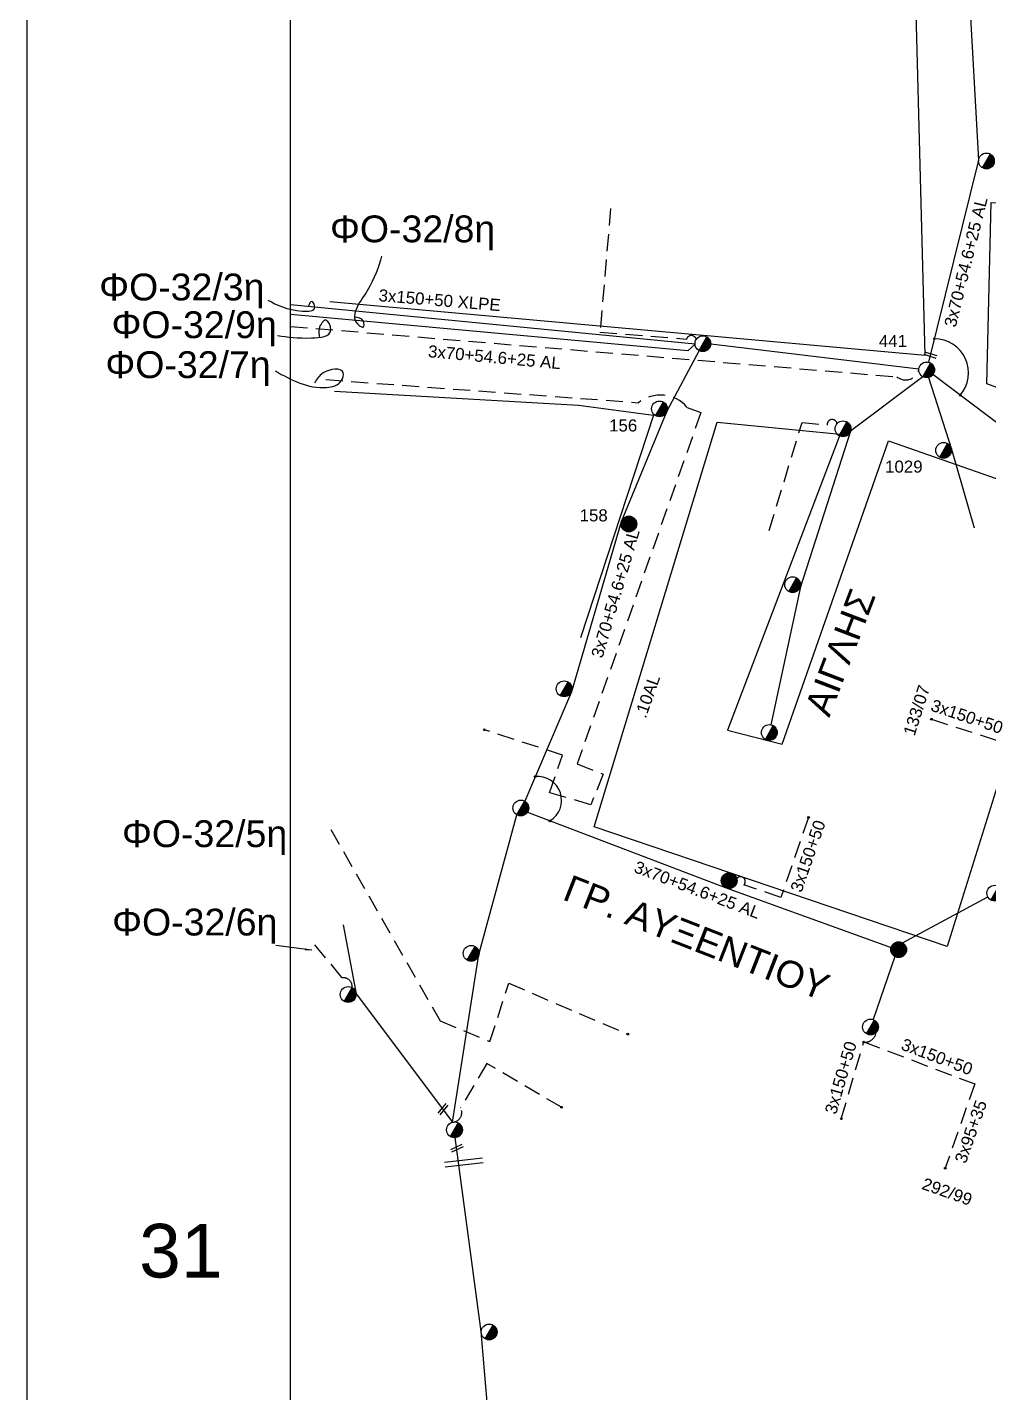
# Model space of a CAD drawing. Header units: millimetres. Extents: x 1020 to 3238, y 796 to 1818.
# Drawn here: x 1019.9 to 1163.3, y 1393.2 to 1596.9 of the extents above; entities that cross this region are included whole.
import ezdxf
from ezdxf.enums import TextEntityAlignment as Align

# ---------------------------------------------------------------- set-up
doc = ezdxf.new("R2010")
doc.units = ezdxf.units.MM
doc.linetypes.add('DASHED', pattern=[19.05, 12.7, -6.35])
for name, color, linetype, lineweight in [('.10AL', 7, 'Continuous', 30), ('3x150+50', 7, 'Continuous', 30), ('3x150+50 XLPE', 7, 'SYN_LINE', 30), ('3x70+54.6+25 AL', 7, 'SYN_LINE', 30), ('3x95+35', 7, 'Continuous', 30), ('Υπόβαθρο ΔΕΗ', 7, 'Continuous', 30)]:
    doc.layers.add(name, color=color, linetype=linetype, lineweight=lineweight)
for name, color, linetype in [('text οδών', 7, 'Continuous'), ('text_kalodion', 7, 'Continuous'), ('ΑΓΝΩΣΤΟ ΕΝΑΕΡΙΟ ΚΑΛΩΔΙΟ', 7, 'Continuous'), ('ΑΓΝΩΣΤΟ ΥΠΟΓΕΙΟ ΚΑΛΩΔΙΟ', 7, 'DASHED'), ('Επιγραφές - Σχήματα', 7, 'Continuous'), ('Μηχανική τομή', 7, 'Continuous'), ('Στύλος Ξύλινος', 7, 'Continuous'), ('Στύλος Ξύλινος @ 1', 7, 'Continuous'), ('Στύλος ΦΜ', 7, 'Continuous'), ('Στύλος ΦΜ @ 1', 7, 'Continuous'), ('Συνδέσεις', 7, 'Continuous'), ('Τομή', 7, 'Continuous')]:
    doc.layers.add(name, color=color, linetype=linetype)
doc.styles.add('arial', font='arial.ttf')
doc.styles.get("Standard").update_dxf_attribs({"font": 'arial.ttf'})
doc.linetypes.add('SYN_LINE', pattern='A,0.5,-0.0001,["/\\/\\/\\/",Standard,S=0.1,R=0,X=0,Y=-0.05],-0.25', length=0.7501)
doc.dimstyles.new('ISO-25', dxfattribs={"dimtxt": 2.5, "dimasz": 2.5, "dimexe": 1.25, "dimexo": 0.625, "dimtad": 1, "dimtxsty": 'Standard', "dimcen": 2.5, "dimadec": 0, "dimazin": 0, "dimtfac": 1, "dimtmove": 0, "dimatfit": 3, "dimfxl": 1, "dimarcsym": 0})

# ---------------------------------------------------------------- blocks, each defined once
blk = doc.blocks.new('ΥΠΑΡΧΩΝ ΤΣΙΜΕΝΤΕΝΙΟΣ ΣΤΥΛΟΣ')
at = {"layer": 'Στύλος ΦΜ'}
blk.add_hatch(color=7, dxfattribs=at).paths.add_polyline_path([(-1.29, -2.28, 0.574793), (2.62, 0, 0.268822), (1.3, 2.27)])
at = {"layer": 'Στύλος ΦΜ', "color": 7}
blk.add_line((-1.29, -2.28), (1.3, 2.27), dxfattribs=at)
blk.add_circle((0, 0), 2.62, dxfattribs=at)
at = {"layer": 'Στύλος ΦΜ', "flags": 4}
for tag, p in [('ΑΡΙΘΜΟΣ', (-4.68, 8.05)), ('ΤΥΠΟΣ', (-4.91, 3.03))]:
    blk.add_attdef(tag, p, '', height=4, dxfattribs=at)
blk = doc.blocks.new('ΥΠΑΡΧΩΝ ΞΥΛΙΝΟΣ ΣΤΥΛΟΣ')
at = {"layer": 'Στύλος Ξύλινος'}
h = blk.add_hatch(color=7, dxfattribs=at)
h.paths.add_polyline_path([(-2.62, 0, 0.270008), (-1.29, -2.28), (1.3, 2.27, 0.576266)])
h.paths.add_polyline_path([(-1.29, -2.28, 0.574793), (2.62, 0, 0.268822), (1.3, 2.27)])
at = {"layer": 'Στύλος Ξύλινος', "color": 7}
blk.add_line((-1.29, -2.28), (1.3, 2.27), dxfattribs=at)
blk.add_circle((0, 0), 2.62, dxfattribs=at)
at = {"layer": 'Στύλος Ξύλινος', "flags": 4}
for tag, p in [('ΑΡΙΘΜΟΣ', (-4.91, 8.6)), ('ΤΥΠΟΣ', (-4.85, 3.39))]:
    blk.add_attdef(tag, p, '', height=4, dxfattribs=at)
blk = doc.blocks.new('ΜΗΧΑΝΙΚΗ ΤΟΜΗ')
at = {"layer": 'Μηχανική τομή', "ltscale": 40}
for p, q in [((-1.89, 0.78), (5.68, 0.78)), ((-1.89, -0.78), (5.68, -0.78))]:
    blk.add_line(p, q, dxfattribs=at)
blk = doc.blocks.new('_ΣΥΝΔΕΣΗ')
at = {"layer": 'Συνδέσεις', "linetype": 'SYN_LINE', "ltscale": 40}
blk.add_hatch(color=256, dxfattribs=at).paths.add_polyline_path([(0.5, -0.01, 1), (-0.5, -0.01, 1)])
at = {"layer": 'Συνδέσεις'}
blk.add_circle((0, -0.01), 0.5, dxfattribs=at)
blk = doc.blocks.new('ΤΟΜΗ')
at = {"layer": 'Τομή', "ltscale": 40}
for p, q in [((-5.68, 0), (17.06, 0)), ((-5.68, -2.77), (17.06, -2.77))]:
    blk.add_line(p, q, dxfattribs=at)

msp = doc.modelspace()

# ---------------------------------------------------------------- linework, layer by layer
at = {"layer": '.10AL', "color": 27, "linetype": 'DASHED', "lineweight": -3, "ltscale": 0.2}
msp.add_lwpolyline([(1064.43, 1544.33), (1111.07, 1540.89, -0.398), (1118.35, 1540.19), (1120.38, 1539.41), (1101.92, 1487.01), (1105.79, 1485.45), (1103.96, 1480.91), (1097.82, 1482.7), (1099.76, 1488.31), (1088.08, 1492.08)], format="xyb", dxfattribs=at)
at = {"lineweight": -3}
msp.add_lwpolyline([(1059.16, 1801.46), (3011.12, 1801.46), (3011.12, 806.84), (1059.16, 806.84)], close=True, dxfattribs=at)
for points in [[(1072.76, 1562.74), (1070.6, 1557.59), (1069.42, 1552.41), (1070.02, 1552.17), (1070.03, 1553.03), (1068.7, 1553.63)], [(1055.81, 1556.18), (1060.94, 1554.55), (1062.78, 1555.14), (1062.34, 1555.99), (1061.82, 1555.23)], [(1057.25, 1550.91), (1062.32, 1550.54), (1065.18, 1551.78), (1064.45, 1553.19), (1063.45, 1551.93), (1063.52, 1550.62)], [(1056.88, 1545.62), (1064.56, 1543.16), (1066.75, 1544.16), (1067.03, 1545.39), (1064.04, 1545.32), (1062.77, 1543.83)]]:
    msp.add_spline(points, degree=3, dxfattribs=at)
at = {"layer": '3x150+50', "color": 173, "linetype": 'DASHED', "lineweight": -3, "ltscale": 0.2}
for points in [[(1154.76, 1493.65), (1167.78, 1489.47), (1165.14, 1481.27, -1.185316), (1165.7, 1479.57, 18.841694)], [(1136.42, 1479), (1132.3, 1467.07), (1126.8, 1468.93, 1.022798), (1125.72, 1469.91, -3.397434)], [(1141.32, 1434.04), (1144.66, 1445.5, 0.428486), (1146.47, 1446.87, -18.177237)]]:
    msp.add_lwpolyline(points, format="xyb", dxfattribs=at)
msp.add_lwpolyline([(1144.66, 1445.5), (1161.22, 1439.26)], dxfattribs=at)
at = {"layer": '3x150+50 XLPE', "color": 1, "linetype": 'DASHED', "lineweight": -3, "ltscale": 0.2}
msp.add_lwpolyline([(1059.16, 1552.28), (1149.62, 1544.75, 0.545447), (1152.87, 1545.78, 10.014902)], format="xyb", dxfattribs=at)
at = {"layer": '3x70+54.6+25 AL', "color": 1, "linetype": 'SYN_LINE', "lineweight": -3, "ltscale": 20}
for points in [[(1159.65, 1624.03), (1160.37, 1602.03), (1161.79, 1577.09), (1154.33, 1546.92)], [(1182.32, 1524.44), (1154.99, 1545.07)]]:
    msp.add_lwpolyline(points, dxfattribs=at)
at = {"layer": '3x70+54.6+25 AL', "color": 2, "linetype": 'SYN_LINE', "lineweight": -3, "ltscale": 20}
for points in [[(1119.51, 1549.61), (1059.16, 1555.49)], [(1121.86, 1549.68), (1152.88, 1545.92)], [(1153.47, 1544.75), (1142.7, 1536.64), (1135.21, 1513.4), (1130.83, 1492.83)]]:
    msp.add_lwpolyline(points, dxfattribs=at)
at = {"layer": '3x70+54.6+25 AL', "color": 173, "linetype": 'SYN_LINE', "lineweight": -3, "ltscale": 20}
for points in [[(1119.51, 1549.61), (1118.42, 1548.61), (1059.16, 1554.03)], [(1120.1, 1548.67), (1115.32, 1539.6), (1108.49, 1523.09), (1101.07, 1497.76), (1094.11, 1481.44)], [(1094.5, 1479.77), (1124.02, 1468.55), (1148.74, 1459.61)]]:
    msp.add_lwpolyline(points, dxfattribs=at)
at = {"layer": '3x70+54.6+25 AL', "color": 2, "linetype": 'SYN_LINE', "lineweight": -3, "ltscale": 10}
msp.add_lwpolyline([(1154.34, 1544.64), (1157.75, 1533.95), (1161.13, 1522.21)], dxfattribs=at)
at = {"layer": '3x70+54.6+25 AL', "color": 173, "linetype": 'SYN_LINE', "lineweight": -3, "ltscale": 15}
msp.add_lwpolyline([(1150.46, 1460.3), (1163.17, 1467.15)], dxfattribs=at)
at = {"layer": '3x70+54.6+25 AL', "color": 173, "linetype": 'SYN_LINE', "lineweight": -3, "ltscale": 12}
msp.add_lwpolyline([(1149.29, 1458.25), (1146.05, 1448.84)], dxfattribs=at)
at = {"layer": '3x70+54.6+25 AL', "color": 62, "linetype": 'SYN_LINE', "lineweight": -3, "ltscale": 20}
msp.add_lwpolyline([(1089.17, 1384.11), (1087.62, 1402.3), (1083.75, 1431.23)], dxfattribs=at)
at = {"layer": '3x95+35', "color": 173, "linetype": 'DASHED', "lineweight": -3, "ltscale": 0.2}
msp.add_lwpolyline([(1161.22, 1439.26), (1156.82, 1426.67)], dxfattribs=at)
at = {"layer": 'ΑΓΝΩΣΤΟ ΕΝΑΕΡΙΟ ΚΑΛΩΔΙΟ', "color": 133, "lineweight": -3, "ltscale": 0.2}
msp.add_lwpolyline([(1067.01, 1462.97), (1068.96, 1452.68), (1083.33, 1433.54), (1087.27, 1458.57), (1092.94, 1479.4)], dxfattribs=at)
at = {"layer": 'ΑΓΝΩΣΤΟ ΥΠΟΓΕΙΟ ΚΑΛΩΔΙΟ', "color": 2, "lineweight": -3, "ltscale": 0.2}
for points in [[(1106.9, 1569.84), (1105.33, 1551.41), (1118.24, 1550.37, -0.781869), (1119.69, 1550.32, -4.504404)], [(1130.57, 1521.81), (1135.46, 1537.94), (1139.23, 1537.52, -1.026187), (1140.68, 1537.75, -7.258038)]]:
    msp.add_lwpolyline(points, format="xyb", dxfattribs=at)
at = {"layer": 'ΑΓΝΩΣΤΟ ΥΠΟΓΕΙΟ ΚΑΛΩΔΙΟ', "color": 6, "lineweight": -3, "ltscale": 0.2}
msp.add_lwpolyline([(1065.18, 1477.21), (1081.48, 1448.67), (1088.9, 1445.55), (1091.73, 1454.26), (1109.49, 1446.67)], dxfattribs=at)
at = {"layer": 'ΑΓΝΩΣΤΟ ΥΠΟΓΕΙΟ ΚΑΛΩΔΙΟ', "color": 133, "lineweight": -3, "ltscale": 0.2}
msp.add_lwpolyline([(1062.73, 1460.02), (1066.85, 1455.08, -0.485998), (1068.37, 1453.61, 6.306433)], format="xyb", dxfattribs=at)
at = {"layer": 'ΑΓΝΩΣΤΟ ΥΠΟΓΕΙΟ ΚΑΛΩΔΙΟ', "color": 151, "lineweight": -3, "ltscale": 0.2}
msp.add_lwpolyline([(1099.6, 1435.76), (1088.43, 1442.3), (1084.53, 1435.67, -0.571271), (1083.33, 1433.54, 4.940901)], format="xyb", dxfattribs=at)
at = {"layer": 'Επιγραφές - Σχήματα', "lineweight": -3}
msp.add_lwpolyline([(1019.92, 1815.41), (3237.54, 1815.41), (3238.24, 796.27), (1019.92, 796.27)], close=True, dxfattribs=at)
at = {"layer": 'Υπόβαθρο ΔΕΗ', "color": 7, "lineweight": -3}
for points in [[(1065.06, 1555.98), (1153.82, 1547.98), (1151.78, 1625.64), (1062.93, 1642.24)], [(1065.74, 1542.62), (1102.14, 1540.5), (1113.33, 1539.01), (1102.43, 1505.78)]]:
    msp.add_lwpolyline(points, dxfattribs=at)
for points in [[(1181.58, 1536.89), (1163.03, 1543.68), (1163.68, 1570.75), (1189.99, 1568.98)], [(1157.12, 1459.75), (1104.44, 1477.58), (1122.78, 1537.97), (1141.14, 1536.21), (1124.36, 1492.02), (1132.52, 1489.93), (1148.38, 1535.19), (1177.49, 1525.02)]]:
    msp.add_lwpolyline(points, close=True, dxfattribs=at)
at = {"layer": 'Υπόβαθρο ΔΕΗ', "lineweight": -3}
for centre, radius, start, end in [((1155.19, 1545.32), 5.11, 319.3358, 89.9491), ((1096.05, 1481.56), 3.55, 300.3664, 96.2447)]:
    msp.add_arc(centre, radius, start, end, dxfattribs=at)

# ---------------------------------------------------------------- block references
at = {"layer": 'Μηχανική τομή', "lineweight": -3, "xscale": 0.2499999999999677, "yscale": 0.2499999999999677, "zscale": 0.2499999999999677}
for p, rotation in [((1155.09, 1547.83), 162.5980432218157), ((1082.19, 1435.84), 230.2654119721319), ((1084.39, 1429.85), 204.7230027915149)]:
    msp.add_blockref('ΜΗΧΑΝΙΚΗ ΤΟΜΗ', p, dxfattribs=dict(at, rotation=rotation))
at = {"layer": 'Στύλος Ξύλινος @ 1', "lineweight": -3, "ltscale": 40}
ref = msp.add_blockref('ΥΠΑΡΧΩΝ ΞΥΛΙΝΟΣ ΣΤΥΛΟΣ', (1109.63, 1522.78), dxfattribs=dict(at, xscale=0.4499999999998181, yscale=0.4499999999998181, zscale=0.4499999999998181))
ref.add_attrib('ΤΥΠΟΣ', '158', (1102.29, 1523.18), dxfattribs={"layer": 'Στύλος Ξύλινος', "height": 1.8, "flags": 4})
at = {"layer": 'Στύλος Ξύλινος @ 1', "lineweight": -3, "ltscale": 40, "xscale": 0.4499999999998181, "yscale": 0.4499999999998181, "zscale": 0.4499999999998181}
for p in [(1124.6, 1469.57), (1149.87, 1459.28)]:
    msp.add_blockref('ΥΠΑΡΧΩΝ ΞΥΛΙΝΟΣ ΣΤΥΛΟΣ', p, dxfattribs=at)
at = {"layer": 'Στύλος ΦΜ @ 1', "lineweight": -3, "ltscale": 40}
ref = msp.add_blockref('ΥΠΑΡΧΩΝ ΤΣΙΜΕΝΤΕΝΙΟΣ ΣΤΥΛΟΣ', (1162.96, 1576.96), dxfattribs=dict(at, xscale=0.4499999999998181, yscale=0.4499999999998181, zscale=0.4499999999998181))
ref.add_attrib('ΤΥΠΟΣ', '480', (1164.93, 1579.55), dxfattribs={"layer": 'Στύλος ΦΜ', "height": 1.8, "flags": 4})
for p, xscale, yscale, zscale in [((1120.68, 1549.7), 0.4499999999996954, 0.4499999999996954, 0.4499999999996954), ((1141.58, 1536.99), 0.4499999999996954, 0.4499999999996954, 0.4499999999996954), ((1134.07, 1513.73), 0.4499999999996954, 0.4499999999996954, 0.4499999999996954), ((1099.98, 1498.19), 0.4499999999996954, 0.4499999999996954, 0.4499999999996954), ((1130.58, 1491.68), 0.4499999999996954, 0.4499999999996954, 0.4499999999996954), ((1093.52, 1480.42), 0.4499999999996954, 0.4499999999996954, 0.4499999999996954), ((1164.21, 1467.71), 0.4499999999996954, 0.4499999999996954, 0.4499999999996954), ((1086.11, 1458.72), 0.4499999999996954, 0.4499999999996954, 0.4499999999996954), ((1067.78, 1452.59), 0.4499999999996954, 0.4499999999996954, 0.4499999999996954), ((1145.67, 1447.73), 0.4499999999996954, 0.4499999999996954, 0.4499999999996954), ((1083.62, 1432.4), 0.4499999999996954, 0.4499999999996954, 0.4499999999996954), ((1088.8, 1402.24), 0.4499999999998434, 0.4499999999998434, 0.4499999999998434)]:
    msp.add_blockref('ΥΠΑΡΧΩΝ ΤΣΙΜΕΝΤΕΝΙΟΣ ΣΤΥΛΟΣ', p, dxfattribs=dict(at, xscale=xscale, yscale=yscale, zscale=zscale))
ref = msp.add_blockref('ΥΠΑΡΧΩΝ ΤΣΙΜΕΝΤΕΝΙΟΣ ΣΤΥΛΟΣ', (1154.05, 1545.78), dxfattribs=dict(at, xscale=0.4499999999998181, yscale=0.4499999999998181, zscale=0.4499999999998181))
ref.add_attrib('ΤΥΠΟΣ', '441', (1146.92, 1549.18), dxfattribs={"layer": 'Στύλος ΦΜ', "height": 1.8, "flags": 4})
ref = msp.add_blockref('ΥΠΑΡΧΩΝ ΤΣΙΜΕΝΤΕΝΙΟΣ ΣΤΥΛΟΣ', (1114.2, 1539.96), dxfattribs=dict(at, xscale=0.4499999999996954, yscale=0.4499999999996954, zscale=0.4499999999996954))
ref.add_attrib('ΤΥΠΟΣ', '156', (1106.69, 1536.59), dxfattribs={"layer": 'Στύλος ΦΜ', "height": 1.8, "flags": 4})
ref = msp.add_blockref('ΥΠΑΡΧΩΝ ΤΣΙΜΕΝΤΕΝΙΟΣ ΣΤΥΛΟΣ', (1156.59, 1533.78), dxfattribs=dict(at, xscale=0.4499999999998641, yscale=0.4499999999998641, zscale=0.4499999999998641))
ref.add_attrib('ΤΥΠΟΣ', '1029', (1147.85, 1530.45), dxfattribs={"layer": 'Στύλος ΦΜ', "height": 1.8, "flags": 4})
at = {"layer": 'Συνδέσεις', "lineweight": -3, "xscale": 0.25, "yscale": 0.25, "zscale": 0.25}
for p in [(1155.2, 1550.43), (1159.07, 1541.99), (1154.76, 1493.66), (1088.08, 1492.09), (1095.66, 1485.09), (1136.43, 1479), (1097.84, 1478.5), (1109.49, 1446.68), (1144.66, 1445.5), (1099.6, 1435.77), (1141.32, 1434.05), (1156.82, 1426.67)]:
    msp.add_blockref('_ΣΥΝΔΕΣΗ', p, dxfattribs=at)
at = {"layer": 'Τομή', "lineweight": -3, "xscale": 0.2499999999999996, "yscale": 0.2499999999999996, "zscale": 0.2499999999999996, "rotation": 6.689225733299883}
msp.add_blockref('ΤΟΜΗ', (1083.57, 1427.72), dxfattribs=at)

# ---------------------------------------------------------------- texts
at = {"layer": 'text οδών', "lineweight": -3, "ltscale": 40, "char_height": 2, "width": 99.171, "attachment_point": 1}
for s, insert, rotation in [('{\\H2x;ΑΙΓΛΗΣ}', (1135.78, 1495.24), 69.1054), ('{\\H2x;ΓΡ. ΑΥΞΕΝΤΙΟΥ}', (1101.01, 1470.54), 338.6429)]:
    msp.add_mtext(s, dxfattribs=dict(at, insert=insert, rotation=rotation))
at = {"layer": 'text_kalodion', "linetype": 'Continuous', "lineweight": -3, "ltscale": 0.2}
for s, rotation, p in [('3x70+54.6+25 AL', 76.1042, (1159.89, 1561.88)), ('3x150+50 XLPE', 355.2422, (1081.42, 1556.19)), ('3x70+54.6+25 AL', 354.7793, (1089.59, 1547.68)), ('3x70+54.6+25 AL', 73.6794, (1107.62, 1512.44)), ('.10AL', 70.5925, (1112.39, 1497.08)), ('3x150+50', 341.4698, (1160.07, 1494.06)), ('3x150+50', 70.931, (1136.34, 1473.24)), ('3x70+54.6+25 AL', 339.1889, (1119.85, 1468.21)), ('3x150+50', 73.7576, (1141.23, 1440.18)), ('3x150+50', 339.3425, (1155.6, 1443.3)), ('3x95+35', 70.7269, (1160.63, 1432.13))]:
    msp.add_text(s, height=1.8, rotation=rotation, dxfattribs=at).set_placement(p, align=Align.MIDDLE_CENTER)
at = {"layer": 'Επιγραφές - Σχήματα', "lineweight": -3, "char_height": 4, "width": 14.2262, "attachment_point": 1}
for s, insert in [('ΦO-32/8η', (1065.06, 1568.82)), ('ΦO-32/3η', (1030.64, 1560.15)), ('ΦO-32/9η', (1032.48, 1554.52)), ('ΦO-32/7η', (1031.56, 1548.56)), ('ΦO-32/5η', (1034.04, 1478.58)), ('ΦO-32/6η', (1032.57, 1465.39))]:
    msp.add_mtext(s, dxfattribs=dict(at, insert=insert))
at = {"layer": 'Επιγραφές - Σχήματα', "lineweight": -3, "insert": (1036.6, 1418.36), "char_height": 8, "width": 15.5504, "attachment_point": 1, "style": 'arial'}
msp.add_mtext('31', dxfattribs=at)
at = {"layer": 'Υπόβαθρο ΔΕΗ', "lineweight": -3, "char_height": 1.8, "width": 9.1232, "attachment_point": 1, "style": 'arial'}
for s, insert, rotation in [('133/07', (1150.52, 1491.6), 72.2729), ('292/99', (1153.78, 1425.3), 340.5698)]:
    msp.add_mtext(s, dxfattribs=dict(at, insert=insert, rotation=rotation))

# ---------------------------------------------------------------- leaders
at = {"layer": 'Επιγραφές - Σχήματα', "ltscale": 40}
msp.add_leader([(1062.35, 1459.19), (1056.97, 1459.88)], dimstyle='ISO-25', override={"dimasz": 1, "dimtad": 0}, dxfattribs=at)

doc.saveas('drawing.dxf')
